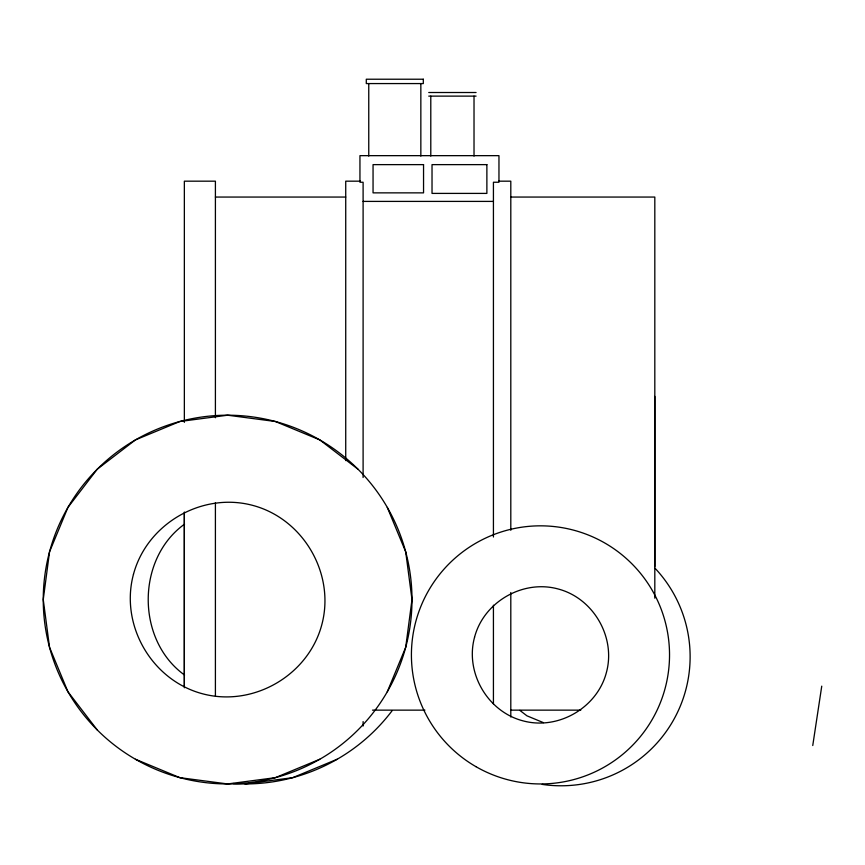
<?xml version="1.0" encoding="UTF-8"?>
<svg xmlns="http://www.w3.org/2000/svg" width="865" height="865" viewBox="0 0 865 865"><rect width="100%" height="100%" fill="white"/><g stroke="black" fill="none" stroke-linecap="round" stroke-linejoin="round"><path stroke-width="1.3" d="M184.353 685.718L184.353 512.956M654.816 566.543L654.816 396.397M812.754 745.522L821.75 686.15M387.293 691.762L405.707 647.301L411.989 599.575L405.707 551.859L387.293 507.398M184.559 524.125C136.108 558.941 136.108 640.219 184.559 675.035M319.801 759.243L275.34 777.667L227.614 783.949L179.898 777.667L135.437 759.243A184.364 184.364 0 0 1 135.437 439.907L179.898 421.493L227.614 415.211L275.34 421.493L319.801 439.907L357.991 469.208M337.177 759.243L292.716 777.667L245 783.949M428.748 92.512L476.064 92.512M428.748 96.123L476.064 96.123M360.435 181.174L345.73 181.174L345.73 460.591M498.781 181.174L510.804 181.174L510.804 530.31M215.407 197.058L345.73 197.058M510.804 197.058L654.816 197.058L654.816 598.18M363.105 201.404L493.428 201.404M372.512 710.143L424.91 710.143M510.804 710.143L580.793 710.143M543.393 722.632L526.936 715.82L519.865 710.392M97.248 729.952L67.946 691.762L49.532 647.301L43.25 599.575L49.532 551.859L67.946 507.398L97.248 469.208L135.437 439.907A184.364 184.364 0 0 1 411.989 599.575A184.364 184.364 0 0 1 135.437 759.243M510.804 592.493L510.804 717.042M493.428 537.003L493.428 182.245L498.964 182.245L498.964 155.657L359.948 155.657L359.948 182.245L363.105 182.245L363.105 477.502M493.428 605.197L493.428 703.894M474.02 96.123L474.02 156.078M430.792 96.123L430.792 156.078M420.844 83.57L420.844 156.068M368.76 83.57L368.76 156.068M363.105 721.594L363.105 726.027M215.407 417.741L215.407 181.174L184.353 181.174L184.353 422.347M215.407 502.738L215.407 696.001M184.353 512.026L184.353 687.794M392.083 710.749A184.364 184.364 0 0 1 232.988 783.56M655.119 568.348A129.058 129.058 0 0 1 542.193 784.393M133.459 574.349C119.802 625.049 151.656 680.214 202.388 693.741C253.088 707.397 308.254 675.543 321.78 624.811C335.436 574.111 303.583 518.946 252.85 505.42C202.151 491.763 146.985 523.617 133.459 574.349M474.561 637.224C464.883 672.451 487.471 711.571 522.817 720.804C558.033 730.482 597.153 707.894 606.387 672.548C616.064 637.332 593.476 598.212 558.141 588.979C522.914 579.301 483.795 601.889 474.561 637.224M423.309 79.223L366.295 79.223L366.295 83.57L423.309 83.57L423.309 79.223M423.547 164.631L373.053 164.631L373.053 192.863L423.547 192.863L423.547 164.631M486.876 164.631L432.024 164.631L432.024 193.403L486.876 193.403L486.876 164.631M475.945 766.66A129.058 129.058 0 0 0 669.532 654.891A129.058 129.058 0 0 0 475.945 543.123A129.058 129.058 0 0 0 475.945 766.66"/></g></svg>
